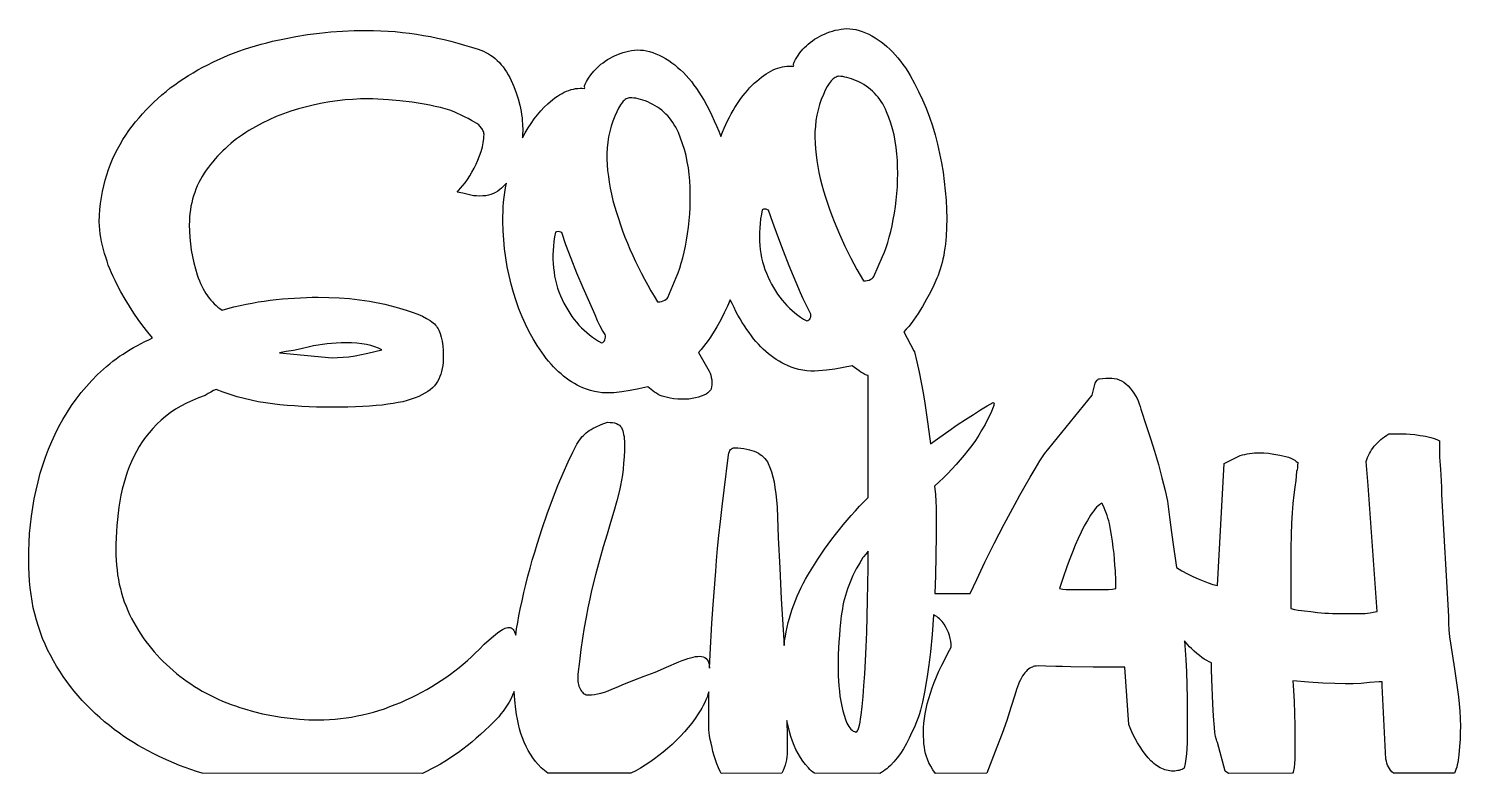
# Model space of a CAD drawing. Extents: x 25 to 145, y 25 to 87.
import ezdxf

# ---------------------------------------------------------------- set-up
doc = ezdxf.new("R2010")
doc.units = 0
doc.layers.add('CAMADA_1', color=18, linetype='CONTINUOUS')

msp = doc.modelspace()

# ---------------------------------------------------------------- linework, layer by layer
at = {"layer": 'CAMADA_1'}
for points in [[(39.2, 24.82), (38.72, 24.97), (38.25, 25.13), (37.78, 25.3), (37.32, 25.47), (36.86, 25.66), (36.41, 25.85), (35.97, 26.05), (35.54, 26.25), (35.11, 26.47), (34.68, 26.69), (34.27, 26.92), (33.86, 27.15), (33.45, 27.4), (33.05, 27.65), (32.66, 27.91), (32.28, 28.18), (31.85, 28.49), (31.44, 28.81), (31.03, 29.14), (30.64, 29.48), (30.26, 29.82), (29.89, 30.18), (29.52, 30.55), (29.17, 30.92), (28.83, 31.3), (28.5, 31.7), (28.19, 32.1), (27.88, 32.51), (27.58, 32.93), (27.29, 33.36), (27.02, 33.8), (26.75, 34.24), (26.5, 34.7), (26.27, 35.16), (26.05, 35.64), (25.85, 36.12), (25.66, 36.62), (25.49, 37.12), (25.33, 37.63), (25.2, 38.16), (25.07, 38.69), (24.97, 39.23), (24.88, 39.78), (24.81, 40.34), (24.75, 40.91), (24.71, 41.49), (24.69, 42.08), (24.68, 42.67), (24.69, 43.42), (24.72, 44.16), (24.76, 44.9), (24.83, 45.63), (24.92, 46.36), (25.03, 47.09), (25.15, 47.81), (25.3, 48.53), (25.47, 49.24), (25.65, 49.94), (25.86, 50.62), (26.09, 51.29), (26.34, 51.95), (26.61, 52.6), (26.9, 53.23), (27.21, 53.85), (27.54, 54.45), (27.9, 55.04), (28.27, 55.61), (28.66, 56.16), (29.08, 56.7), (29.52, 57.22), (29.97, 57.72), (30.45, 58.21), (30.7, 58.44), (30.95, 58.67), (31.21, 58.9), (31.47, 59.12), (31.74, 59.33), (32.01, 59.54), (32.29, 59.74), (32.58, 59.93), (32.87, 60.12), (33.17, 60.3), (33.47, 60.48), (33.78, 60.65), (34.09, 60.82), (34.41, 60.98), (34.73, 61.13), (35.06, 61.28), (34.65, 61.77), (34.25, 62.28), (33.86, 62.81), (33.48, 63.36), (33.11, 63.93), (32.76, 64.52), (32.41, 65.13), (32.07, 65.77), (31.91, 66.09), (31.76, 66.41), (31.61, 66.74), (31.48, 67.06), (31.35, 67.38), (31.24, 67.71), (31.13, 68.04), (31.03, 68.36), (30.94, 68.69), (30.86, 69.02), (30.79, 69.35), (30.73, 69.68), (30.68, 70.01), (30.63, 70.34), (30.6, 70.67), (30.57, 71), (30.6, 71.53), (30.65, 72.04), (30.7, 72.55), (30.78, 73.04), (30.87, 73.53), (30.97, 74.01), (31.09, 74.48), (31.22, 74.94), (31.37, 75.39), (31.53, 75.83), (31.71, 76.26), (31.9, 76.68), (32.11, 77.09), (32.33, 77.49), (32.57, 77.89), (32.82, 78.27), (33.08, 78.64), (33.35, 79.01), (33.63, 79.37), (33.92, 79.72), (34.22, 80.06), (34.53, 80.39), (34.84, 80.72), (35.16, 81.03), (35.5, 81.34), (35.84, 81.64), (36.18, 81.93), (36.54, 82.21), (36.91, 82.48), (37.28, 82.75), (37.66, 83), (38.05, 83.25), (38.45, 83.49), (38.85, 83.72), (39.26, 83.95), (39.68, 84.16), (40.1, 84.37), (40.52, 84.57), (40.96, 84.76), (41.39, 84.95), (41.84, 85.12), (42.29, 85.29), (42.74, 85.45), (43.21, 85.6), (43.67, 85.74), (44.15, 85.87), (44.63, 86), (45.11, 86.12), (46.09, 86.33), (47.06, 86.52), (48.04, 86.68), (49.02, 86.8), (49.99, 86.9), (50.97, 86.98), (51.94, 87.02), (52.92, 87.03), (53.54, 87.03), (54.16, 87.01), (54.77, 86.97), (55.37, 86.93), (55.97, 86.87), (56.57, 86.8), (57.15, 86.71), (57.74, 86.62), (58.32, 86.51), (58.9, 86.39), (59.47, 86.26), (60.04, 86.12), (60.61, 85.97), (61.18, 85.81), (61.75, 85.64), (62.31, 85.45), (62.53, 85.38), (62.75, 85.29), (62.96, 85.19), (63.17, 85.07), (63.36, 84.95), (63.56, 84.81), (63.74, 84.67), (63.92, 84.51), (64.09, 84.34), (64.25, 84.16), (64.41, 83.97), (64.56, 83.76), (64.7, 83.55), (64.84, 83.32), (64.97, 83.09), (65.09, 82.84), (65.31, 82.33), (65.51, 81.81), (65.67, 81.29), (65.81, 80.77), (65.86, 80.51), (65.91, 80.25), (65.95, 79.98), (65.99, 79.71), (66.01, 79.45), (66.03, 79.18), (66.05, 78.64), (66.04, 78.33), (66.02, 78.03), (66.25, 78.45), (66.49, 78.86), (66.75, 79.25), (67.01, 79.62), (67.28, 79.97), (67.56, 80.3), (67.85, 80.61), (68.16, 80.89), (68.36, 81.07), (68.55, 81.23), (68.75, 81.38), (68.95, 81.52), (69.14, 81.64), (69.34, 81.75), (69.53, 81.85), (69.72, 81.94), (69.91, 82.01), (70.1, 82.07), (70.29, 82.12), (70.48, 82.16), (70.66, 82.18), (70.85, 82.19), (71.03, 82.19), (71.22, 82.18), (71.24, 82.25), (71.23, 82.31), (71.22, 82.34), (71.23, 82.39), (71.27, 82.52), (71.39, 82.76), (71.55, 83.02), (71.75, 83.3), (72, 83.61), (72.13, 83.76), (72.28, 83.91), (72.44, 84.06), (72.6, 84.2), (72.78, 84.33), (72.96, 84.46), (73.15, 84.59), (73.36, 84.71), (73.56, 84.82), (73.78, 84.92), (74, 85.01), (74.22, 85.1), (74.45, 85.17), (74.68, 85.24), (74.91, 85.3), (75.16, 85.35), (75.4, 85.38), (75.65, 85.4), (75.9, 85.39), (76.15, 85.37), (76.41, 85.32), (76.67, 85.26), (76.94, 85.18), (77.2, 85.08), (77.48, 84.95), (77.75, 84.82), (78.01, 84.67), (78.27, 84.51), (78.53, 84.33), (78.78, 84.14), (79.02, 83.94), (79.26, 83.73), (79.5, 83.5), (79.73, 83.26), (79.95, 83.01), (80.17, 82.74), (80.38, 82.46), (80.59, 82.17), (80.8, 81.87), (81, 81.55), (81.23, 81.15), (81.46, 80.74), (81.68, 80.32), (81.89, 79.9), (82.09, 79.47), (82.28, 79.04), (82.47, 78.6), (82.64, 78.15), (82.78, 78.5), (82.92, 78.85), (83.2, 79.46), (83.35, 79.76), (83.5, 80.04), (83.66, 80.32), (83.82, 80.58), (83.98, 80.84), (84.15, 81.09), (84.32, 81.33), (84.5, 81.57), (84.68, 81.79), (84.86, 82.01), (85.05, 82.22), (85.24, 82.42), (85.44, 82.61), (85.64, 82.79), (85.84, 82.96), (86.04, 83.12), (86.24, 83.27), (86.43, 83.4), (86.63, 83.52), (86.83, 83.63), (87.02, 83.73), (87.21, 83.81), (87.41, 83.88), (87.6, 83.94), (87.79, 83.99), (87.97, 84.02), (88.16, 84.04), (88.35, 84.05), (88.53, 84.05), (88.71, 84.03), (88.75, 84.1), (88.73, 84.16), (88.73, 84.22), (88.74, 84.29), (88.77, 84.37), (88.89, 84.61), (89.06, 84.86), (89.26, 85.15), (89.51, 85.45), (89.65, 85.6), (89.8, 85.75), (89.96, 85.89), (90.13, 86.03), (90.31, 86.16), (90.49, 86.29), (90.69, 86.41), (90.89, 86.52), (91.1, 86.63), (91.31, 86.73), (91.53, 86.82), (91.76, 86.9), (91.99, 86.98), (92.22, 87.04), (92.46, 87.09), (92.7, 87.14), (92.94, 87.17), (93.19, 87.18), (93.44, 87.17), (93.7, 87.15), (93.95, 87.1), (94.21, 87.03), (94.48, 86.94), (94.74, 86.84), (95.02, 86.71), (95.28, 86.57), (95.55, 86.42), (95.8, 86.25), (96.06, 86.07), (96.3, 85.88), (96.54, 85.68), (96.78, 85.46), (97.01, 85.23), (97.24, 84.99), (97.46, 84.73), (97.67, 84.46), (97.88, 84.18), (98.09, 83.89), (98.29, 83.58), (98.48, 83.26), (98.85, 82.6), (99.2, 81.92), (99.52, 81.22), (99.82, 80.51), (100.1, 79.78), (100.35, 79.04), (100.57, 78.28), (100.77, 77.5), (100.95, 76.72), (101.11, 75.93), (101.24, 75.15), (101.35, 74.37), (101.43, 73.6), (101.49, 72.82), (101.53, 72.04), (101.55, 71.27), (101.54, 70.52), (101.5, 69.8), (101.44, 69.12), (101.4, 68.8), (101.35, 68.48), (101.3, 68.17), (101.23, 67.88), (101.17, 67.59), (101.09, 67.31), (101.01, 67.04), (100.92, 66.78), (100.83, 66.52), (100.73, 66.28), (100.47, 65.71), (100.18, 65.12), (99.86, 64.52), (99.52, 63.91), (99.33, 63.61), (99.15, 63.32), (98.96, 63.04), (98.77, 62.77), (98.57, 62.5), (98.37, 62.25), (98.16, 62.01), (97.95, 61.78), (98.8, 60.19), (98.84, 60.11), (99.05, 59.28), (99.24, 58.42), (99.42, 57.56), (99.58, 56.69), (99.73, 55.81), (99.98, 54.07), (100.2, 52.41), (100.97, 52.97), (101.72, 53.5), (102.43, 53.99), (103.13, 54.45), (103.78, 54.87), (104.39, 55.25), (104.94, 55.58), (105.44, 55.88), (105.51, 55.81), (105.5, 55.71), (105.49, 55.62), (105.47, 55.54), (105.44, 55.47), (105.23, 54.98), (105, 54.5), (104.76, 54.04), (104.5, 53.58), (104.23, 53.14), (103.95, 52.7), (103.65, 52.28), (103.33, 51.86), (103.01, 51.46), (102.67, 51.06), (102.33, 50.68), (101.99, 50.3), (101.64, 49.93), (101.28, 49.57), (100.91, 49.22), (100.54, 48.87), (100.6, 48.17), (100.65, 47.58), (100.67, 47.09), (100.68, 46.69), (100.67, 44.8), (100.65, 43.03), (100.6, 41.38), (100.55, 39.87), (100.76, 39.87), (103.5, 39.87), (104.06, 41.06), (104.75, 42.49), (105.52, 44.06), (106.37, 45.69), (107.24, 47.32), (107.67, 48.11), (108.11, 48.88), (108.54, 49.63), (108.95, 50.33), (109.35, 50.98), (109.73, 51.58), (113.72, 56.48), (113.97, 57.48), (114.05, 57.63), (114.14, 57.74), (114.19, 57.78), (114.24, 57.82), (114.29, 57.84), (114.34, 57.86), (114.58, 57.89), (114.88, 57.9), (115.38, 57.9), (115.58, 57.88), (115.79, 57.84), (115.98, 57.78), (116.18, 57.69), (116.37, 57.57), (116.55, 57.43), (116.74, 57.26), (116.92, 57.07), (117.08, 56.86), (117.23, 56.65), (117.37, 56.43), (117.49, 56.21), (117.59, 56), (117.67, 55.77), (117.74, 55.55), (117.79, 55.32), (118.29, 53.87), (118.62, 52.87), (118.95, 51.79), (119.27, 50.67), (119.57, 49.55), (119.83, 48.5), (120.03, 47.6), (120.2, 46.26), (120.36, 44.99), (120.53, 43.79), (120.7, 42.65), (120.78, 42.04), (121.25, 41.77), (121.71, 41.53), (122.16, 41.3), (122.6, 41.1), (123.02, 40.93), (123.43, 40.77), (123.82, 40.64), (124.21, 40.54), (124.79, 50.75), (126.12, 51.42), (126.31, 51.48), (126.5, 51.53), (126.7, 51.57), (126.91, 51.61), (127.12, 51.63), (127.33, 51.65), (127.55, 51.66), (127.78, 51.67), (128.1, 51.66), (128.48, 51.62), (128.93, 51.55), (129.44, 51.46), (129.7, 51.41), (129.94, 51.34), (130.16, 51.28), (130.35, 51.2), (130.53, 51.12), (130.69, 51.03), (130.82, 50.94), (130.94, 50.84), (130.93, 50.6), (130.91, 50.4), (130.89, 50.23), (130.85, 50.09), (130.77, 49.34), (130.69, 48.77), (130.61, 48.13), (130.54, 47.42), (130.48, 46.64), (130.42, 45.77), (130.39, 44.78), (130.36, 43.68), (130.35, 42.45), (130.35, 38.63), (130.68, 38.55), (130.98, 38.49), (131.26, 38.45), (131.52, 38.42), (132.04, 38.37), (132.6, 38.29), (132.89, 38.26), (133.2, 38.23), (133.52, 38.22), (133.84, 38.21), (136.58, 38.21), (136.77, 38.22), (137, 38.25), (137.27, 38.3), (137.58, 38.38), (136.83, 48.93), (136.67, 50.92), (136.72, 51.09), (136.79, 51.27), (136.86, 51.43), (136.94, 51.6), (137.03, 51.75), (137.13, 51.91), (137.24, 52.06), (137.35, 52.21), (137.48, 52.35), (137.61, 52.49), (137.75, 52.63), (137.9, 52.76), (138.05, 52.89), (138.22, 53.01), (138.39, 53.13), (138.58, 53.25), (139.74, 53.25), (140.02, 53.24), (140.35, 53.22), (140.75, 53.18), (141.19, 53.12), (141.43, 53.09), (141.65, 53.05), (141.87, 53), (142.08, 52.95), (142.27, 52.88), (142.46, 52.82), (142.64, 52.74), (142.81, 52.66), (142.81, 51.58), (142.82, 51.28), (142.83, 50.96), (142.86, 50.62), (142.9, 50.26), (142.91, 49.81), (142.94, 49.3), (142.97, 48.75), (142.98, 48.18), (143.56, 37.96), (143.57, 37.39), (143.6, 36.82), (143.66, 36.26), (143.73, 35.72), (144.06, 33.56), (144.39, 31.23), (144.47, 30.64), (144.52, 30.03), (144.55, 29.4), (144.56, 28.74), (144.55, 28.25), (144.53, 27.69), (144.49, 27.07), (144.43, 26.37), (144.41, 26.15), (144.38, 25.93), (144.34, 25.72), (144.3, 25.52), (144.25, 25.33), (144.19, 25.15), (144.13, 24.98), (144.06, 24.82), (138.96, 24.82), (138.83, 24.94), (138.72, 25.07), (138.62, 25.21), (138.54, 25.36), (138.47, 25.51), (138.41, 25.66), (138.36, 25.83), (138.33, 26), (138, 32.15), (138, 32.48), (137.75, 32.48), (136.96, 32.41), (136.25, 32.35), (135.59, 32.32), (134.92, 32.31), (134.06, 32.33), (133.03, 32.38), (131.85, 32.45), (130.52, 32.56), (130.56, 32.17), (130.59, 31.75), (130.64, 30.82), (130.68, 29.82), (130.69, 28.82), (130.69, 26), (130.68, 25.63), (130.64, 25.31), (130.62, 25.17), (130.59, 25.04), (130.55, 24.92), (130.51, 24.82), (125.15, 24.81), (124.87, 25), (124.21, 27.41), (124.17, 27.5), (124.13, 27.61), (124.06, 27.89), (124, 28.24), (123.96, 28.66), (123.88, 29.61), (123.83, 30.65), (123.75, 32.69), (123.72, 33.51), (123.71, 34.06), (123.52, 34.15), (123.32, 34.26), (123.12, 34.38), (122.92, 34.52), (122.71, 34.68), (122.49, 34.86), (122.27, 35.05), (122.05, 35.26), (121.88, 35.42), (121.73, 35.58), (121.59, 35.74), (121.46, 35.91), (121.57, 34.35), (121.62, 33.31), (121.66, 32.22), (121.68, 31.08), (121.69, 29.9), (121.68, 28.06), (121.67, 27.39), (121.65, 26.87), (121.62, 26.44), (121.58, 26.03), (121.52, 25.63), (121.44, 25.25), (121.34, 25.19), (121.23, 25.14), (121.12, 25.1), (121.01, 25.06), (120.89, 25.04), (120.77, 25.02), (120.65, 25.01), (120.53, 25), (120.38, 25.01), (120.24, 25.02), (120.1, 25.04), (119.96, 25.07), (119.82, 25.11), (119.69, 25.16), (119.55, 25.22), (119.42, 25.28), (119.29, 25.36), (119.16, 25.44), (119.03, 25.53), (118.9, 25.63), (118.78, 25.74), (118.65, 25.86), (118.41, 26.12), (118.18, 26.41), (117.95, 26.72), (117.74, 27.04), (117.53, 27.38), (117.33, 27.74), (117.14, 28.11), (116.96, 28.5), (116.79, 28.91), (116.46, 33.72), (113.8, 33.72), (111.94, 33.73), (111.24, 33.75), (110.69, 33.77), (109.84, 33.8), (109.23, 33.81), (109.04, 33.8), (108.9, 33.79), (108.8, 33.76), (108.73, 33.72), (108.62, 33.68), (108.51, 33.61), (108.4, 33.54), (108.3, 33.45), (108.19, 33.35), (108.09, 33.23), (108, 33.11), (107.9, 32.97), (107.81, 32.81), (107.72, 32.64), (107.63, 32.46), (107.55, 32.27), (107.39, 31.84), (107.24, 31.36), (106.93, 30.32), (106.57, 29.25), (106.18, 28.14), (105.74, 27), (104.92, 24.82), (100.61, 24.81), (100.39, 25.11), (100.21, 25.41), (100.05, 25.7), (99.93, 26), (99.85, 26.23), (99.78, 26.48), (99.73, 26.74), (99.68, 27.02), (99.64, 27.3), (99.62, 27.6), (99.6, 27.92), (99.6, 28.24), (99.6, 28.62), (99.63, 29.01), (99.68, 29.4), (99.74, 29.81), (99.82, 30.22), (99.92, 30.65), (100.04, 31.08), (100.18, 31.52), (100.33, 31.97), (100.5, 32.43), (100.7, 32.9), (100.9, 33.38), (101.13, 33.87), (101.38, 34.36), (101.64, 34.87), (101.92, 35.39), (101.91, 35.63), (101.89, 35.88), (101.84, 36.12), (101.78, 36.36), (101.69, 36.6), (101.59, 36.83), (101.48, 37.07), (101.34, 37.3), (101.25, 37.42), (101.16, 37.54), (101.06, 37.65), (100.95, 37.75), (100.84, 37.85), (100.71, 37.94), (100.58, 38.02), (100.44, 38.09), (100.44, 38.06), (100.32, 36.44), (100.18, 34.99), (100.1, 34.32), (100.03, 33.7), (99.95, 33.12), (99.86, 32.58), (99.69, 31.62), (99.52, 30.79), (99.44, 30.43), (99.35, 30.1), (99.27, 29.81), (99.18, 29.56), (99.02, 29.12), (98.88, 28.76), (98.75, 28.47), (98.64, 28.26), (98.41, 27.77), (98.18, 27.31), (97.93, 26.88), (97.67, 26.48), (97.4, 26.11), (97.12, 25.78), (96.83, 25.47), (96.68, 25.34), (96.53, 25.2), (96.4, 25.1), (96.25, 25), (96.1, 24.9), (95.94, 24.81), (90.48, 24.82), (90.35, 24.92), (90.21, 25.03), (90.09, 25.15), (89.97, 25.27), (89.73, 25.55), (89.51, 25.84), (89.3, 26.15), (89.11, 26.47), (88.93, 26.8), (88.78, 27.15), (88.63, 27.51), (88.51, 27.89), (88.41, 28.22), (88.32, 28.56), (88.24, 28.9), (88.16, 29.24), (88.18, 27.95), (88.19, 26.66), (88.18, 26.43), (88.16, 26.19), (88.13, 25.96), (88.08, 25.73), (88.01, 25.5), (87.94, 25.27), (87.85, 25.04), (87.74, 24.82), (82.66, 24.81), (82.58, 24.96), (82.44, 25.28), (82.31, 25.61), (82.19, 25.94), (82.08, 26.29), (81.98, 26.64), (81.9, 26.99), (81.82, 27.33), (81.75, 27.66), (81.7, 27.97), (81.66, 28.24), (81.63, 28.47), (81.63, 28.66), (81.63, 31.19), (81.63, 31.65), (81.56, 31.42), (81.49, 31.2), (81.39, 30.98), (81.29, 30.75), (81.17, 30.51), (81.05, 30.28), (80.9, 30.04), (80.75, 29.8), (80.48, 29.41), (80.2, 29.03), (79.9, 28.65), (79.59, 28.28), (79.26, 27.92), (78.91, 27.57), (78.55, 27.23), (78.18, 26.89), (77.81, 26.59), (77.45, 26.3), (77.07, 26.02), (76.69, 25.75), (76.3, 25.5), (75.91, 25.26), (75.51, 25.03), (75.1, 24.82), (68.14, 24.82), (67.86, 25.05), (67.59, 25.29), (67.34, 25.55), (67.11, 25.82), (66.89, 26.11), (66.69, 26.41), (66.51, 26.73), (66.34, 27.06), (66.18, 27.42), (66.03, 27.78), (65.9, 28.16), (65.79, 28.54), (65.69, 28.94), (65.6, 29.34), (65.53, 29.75), (65.47, 30.17), (65.38, 30.93), (65.32, 31.67), (65.2, 31.35), (65.05, 31.04), (64.9, 30.78), (64.74, 30.52), (64.58, 30.27), (64.4, 30.03), (64.22, 29.79), (64.04, 29.56), (63.84, 29.35), (63.64, 29.13), (63.26, 28.77), (62.89, 28.42), (62.52, 28.08), (62.15, 27.75), (61.78, 27.43), (61.4, 27.13), (61.03, 26.84), (60.66, 26.57), (60.28, 26.3), (59.91, 26.05), (59.54, 25.81), (59.16, 25.59), (58.79, 25.38), (58.41, 25.18), (58.04, 24.99), (57.66, 24.81)], [(94.57, 66.07), (94.65, 66.05), (94.76, 66.05), (94.89, 66.08), (95.05, 66.13), (95.19, 66.2), (95.31, 66.27), (95.39, 66.34), (95.44, 66.41), (96.17, 68.09), (96.33, 68.46), (96.47, 68.86), (96.61, 69.28), (96.74, 69.72), (96.86, 70.19), (96.97, 70.68), (97.07, 71.19), (97.17, 71.73), (97.26, 72.28), (97.32, 72.83), (97.38, 73.38), (97.42, 73.93), (97.44, 74.49), (97.45, 75.04), (97.44, 75.6), (97.42, 76.15), (97.38, 76.7), (97.32, 77.24), (97.24, 77.77), (97.14, 78.28), (97.02, 78.78), (96.87, 79.27), (96.71, 79.75), (96.52, 80.22), (96.42, 80.44), (96.31, 80.66), (96.19, 80.87), (96.07, 81.07), (95.94, 81.26), (95.8, 81.44), (95.65, 81.62), (95.5, 81.78), (95.33, 81.94), (95.16, 82.09), (94.99, 82.23), (94.8, 82.37), (94.61, 82.49), (94.41, 82.61), (94.2, 82.72), (93.99, 82.82), (93.78, 82.9), (93.58, 82.98), (93.39, 83.04), (93.2, 83.09), (93.02, 83.13), (92.84, 83.16), (92.68, 83.18), (92.52, 83.19), (92.44, 83.18), (92.36, 83.16), (92.28, 83.13), (92.2, 83.09), (92.12, 83.04), (92.04, 82.97), (91.96, 82.9), (91.87, 82.81), (91.71, 82.59), (91.55, 82.33), (91.38, 82.02), (91.22, 81.67), (91.05, 81.25), (90.9, 80.82), (90.78, 80.38), (90.68, 79.93), (90.6, 79.48), (90.55, 79.02), (90.52, 78.55), (90.51, 78.08), (90.53, 77.6), (90.56, 77.11), (90.61, 76.62), (90.67, 76.13), (90.75, 75.63), (90.85, 75.13), (90.96, 74.62), (91.09, 74.11), (91.24, 73.6), (91.39, 73.08), (91.56, 72.57), (91.74, 72.05), (91.93, 71.53), (92.12, 71.02), (92.34, 70.5), (92.56, 69.98), (92.79, 69.47), (93.02, 68.96), (93.27, 68.46), (93.51, 67.97), (93.77, 67.48), (94.03, 67), (94.29, 66.53)], [(65.47, 36.39), (65.54, 36.92), (65.63, 37.46), (65.73, 38.01), (65.84, 38.56), (65.99, 39.26), (66.15, 39.95), (66.31, 40.63), (66.48, 41.32), (66.66, 41.99), (66.85, 42.67), (67.05, 43.34), (67.25, 44), (67.67, 45.31), (68.1, 46.56), (68.54, 47.76), (69, 48.91), (69.44, 49.96), (69.85, 50.9), (70.23, 51.71), (70.57, 52.39), (70.79, 52.71), (70.9, 52.85), (71.01, 52.99), (71.13, 53.11), (71.24, 53.23), (71.37, 53.33), (71.49, 53.43), (71.62, 53.53), (71.78, 53.62), (71.96, 53.72), (72.15, 53.82), (72.61, 54.02), (73.15, 54.22), (73.37, 54.21), (73.57, 54.19), (73.74, 54.16), (73.9, 54.11), (74.03, 54.04), (74.15, 53.97), (74.24, 53.87), (74.31, 53.77), (74.37, 53.64), (74.42, 53.51), (74.46, 53.36), (74.5, 53.19), (74.53, 53.02), (74.55, 52.82), (74.56, 52.62), (74.56, 52.39), (74.56, 51.84), (74.54, 51.31), (74.5, 50.79), (74.46, 50.3), (74.4, 49.82), (74.33, 49.36), (74.24, 48.91), (74.15, 48.49), (73.93, 47.64), (73.68, 46.75), (73.41, 45.81), (73.11, 44.84), (72.79, 43.79), (72.47, 42.67), (72.15, 41.45), (71.82, 40.14), (71.66, 39.44), (71.5, 38.69), (71.35, 37.89), (71.2, 37.04), (71.05, 36.13), (70.92, 35.18), (70.79, 34.18), (70.66, 33.12), (70.66, 32.79), (70.66, 32.65), (70.67, 32.51), (70.69, 32.38), (70.72, 32.25), (70.76, 32.13), (70.8, 32.01), (70.85, 31.9), (70.91, 31.79), (70.97, 31.7), (71.04, 31.61), (71.12, 31.54), (71.2, 31.48), (71.28, 31.44), (71.37, 31.4), (71.47, 31.38), (71.57, 31.38), (71.81, 31.39), (72.06, 31.42), (72.32, 31.47), (72.6, 31.53), (72.89, 31.62), (73.2, 31.73), (73.52, 31.86), (73.86, 32), (74.58, 32.32), (75.36, 32.63), (76.22, 32.96), (77.14, 33.29), (78.09, 33.71), (79.13, 34.16), (79.39, 34.27), (79.64, 34.36), (79.88, 34.44), (80.11, 34.5), (80.32, 34.55), (80.52, 34.59), (80.7, 34.61), (80.88, 34.62), (81.03, 34.61), (81.17, 34.57), (81.3, 34.51), (81.4, 34.43), (81.5, 34.33), (81.57, 34.2), (81.62, 34.05), (81.66, 33.87), (81.7, 33.63), (81.75, 34.76), (81.88, 37.38), (82, 38.93), (82.21, 41.74), (82.28, 42.65), (82.37, 43.64), (82.48, 44.73), (82.6, 45.91), (82.75, 47.17), (82.91, 48.52), (83.29, 51.5), (83.31, 51.64), (83.35, 51.76), (83.4, 51.86), (83.45, 51.94), (83.52, 52), (83.6, 52.05), (83.69, 52.07), (83.79, 52.08), (84.06, 52.07), (84.32, 52.04), (84.57, 52.01), (84.8, 51.97), (85.03, 51.92), (85.23, 51.86), (85.43, 51.79), (85.61, 51.71), (85.78, 51.62), (85.94, 51.53), (86.08, 51.42), (86.22, 51.3), (86.33, 51.18), (86.44, 51.05), (86.53, 50.91), (86.61, 50.75), (86.75, 50.42), (86.87, 50.06), (86.99, 49.66), (87.09, 49.22), (87.17, 48.74), (87.25, 48.23), (87.31, 47.68), (87.36, 47.1), (87.45, 44.56), (87.57, 42), (87.7, 39.43), (87.86, 36.84), (87.93, 35.51), (87.98, 35.9), (88.04, 36.29), (88.11, 36.67), (88.19, 37.06), (88.28, 37.44), (88.38, 37.81), (88.49, 38.19), (88.61, 38.56), (88.74, 38.92), (88.88, 39.29), (89.03, 39.65), (89.19, 40.01), (89.36, 40.37), (89.54, 40.72), (89.73, 41.08), (89.93, 41.42), (90.2, 41.87), (90.47, 42.31), (90.75, 42.74), (91.04, 43.17), (91.33, 43.59), (91.63, 44.01), (91.93, 44.42), (92.25, 44.83), (92.56, 45.24), (92.89, 45.63), (93.22, 46.03), (93.56, 46.42), (93.9, 46.8), (94.25, 47.18), (94.6, 47.55), (94.97, 47.92), (94.97, 58.12), (94.83, 58.16), (94.68, 58.23), (94.53, 58.32), (94.37, 58.41), (94.22, 58.52), (93.64, 58.95), (92.9, 58.8), (92.18, 58.67), (91.48, 58.58), (90.82, 58.51), (90.49, 58.49), (90.16, 58.5), (89.83, 58.52), (89.51, 58.57), (89.18, 58.64), (88.85, 58.73), (88.53, 58.84), (88.21, 58.97), (87.97, 59.08), (87.74, 59.19), (87.51, 59.33), (87.28, 59.47), (87.06, 59.62), (86.84, 59.78), (86.62, 59.95), (86.41, 60.14), (86.19, 60.33), (85.99, 60.54), (85.78, 60.75), (85.58, 60.98), (85.38, 61.21), (85.19, 61.46), (85, 61.72), (84.81, 61.99), (84.62, 62.28), (84.43, 62.58), (84.25, 62.88), (84.07, 63.19), (83.9, 63.5), (83.74, 63.82), (83.58, 64.15), (83.43, 64.48), (83.19, 63.93), (82.92, 63.37), (82.63, 62.8), (82.31, 62.22), (82.13, 61.92), (81.95, 61.62), (81.77, 61.34), (81.58, 61.06), (81.38, 60.8), (81.19, 60.55), (80.99, 60.3), (80.78, 60.07), (81.65, 58.49), (81.73, 58.33), (81.79, 58.15), (81.84, 57.97), (81.87, 57.78), (81.88, 57.58), (81.87, 57.38), (81.85, 57.16), (81.81, 56.94), (81.69, 56.81), (81.56, 56.69), (81.4, 56.58), (81.21, 56.48), (81, 56.39), (80.77, 56.32), (80.52, 56.25), (80.24, 56.2), (79.95, 56.16), (79.65, 56.14), (79.34, 56.14), (79.03, 56.16), (78.71, 56.19), (78.38, 56.24), (78.05, 56.31), (77.71, 56.4), (77.56, 56.47), (77.4, 56.55), (77.25, 56.65), (77.09, 56.75), (76.51, 57.18), (75.77, 57.01), (75.05, 56.88), (74.36, 56.77), (73.69, 56.69), (73.36, 56.67), (73.03, 56.67), (72.71, 56.69), (72.38, 56.73), (72.05, 56.8), (71.73, 56.88), (71.4, 56.99), (71.07, 57.11), (70.84, 57.22), (70.6, 57.33), (70.37, 57.46), (70.14, 57.6), (69.92, 57.75), (69.69, 57.91), (69.47, 58.08), (69.26, 58.26), (69.04, 58.45), (68.83, 58.65), (68.63, 58.86), (68.42, 59.08), (68.22, 59.32), (68.02, 59.56), (67.83, 59.82), (67.64, 60.08), (67.27, 60.64), (66.92, 61.21), (66.59, 61.8), (66.28, 62.42), (66, 63.05), (65.73, 63.71), (65.49, 64.38), (65.27, 65.08), (65.07, 65.79), (64.9, 66.51), (64.75, 67.24), (64.63, 67.98), (64.53, 68.73), (64.46, 69.49), (64.41, 70.26), (64.39, 71.03), (64.39, 71.45), (64.4, 71.86), (64.42, 72.26), (64.45, 72.66), (64.49, 73.06), (64.54, 73.46), (64.61, 73.85), (64.68, 74.24), (64.55, 74.09), (64.42, 73.96), (64.28, 73.83), (64.13, 73.7), (63.96, 73.57), (63.78, 73.46), (63.59, 73.37), (63.39, 73.3), (63.17, 73.24), (62.95, 73.19), (62.72, 73.17), (62.47, 73.16), (62.19, 73.17), (61.93, 73.19), (61.69, 73.23), (61.48, 73.28), (61.26, 73.34), (61.04, 73.4), (60.56, 73.49), (60.7, 73.64), (60.85, 73.81), (61.23, 74.28), (61.43, 74.56), (61.62, 74.85), (61.8, 75.16), (61.97, 75.49), (62.14, 75.82), (62.29, 76.17), (62.43, 76.53), (62.56, 76.9), (62.67, 77.27), (62.74, 77.63), (62.79, 77.97), (62.8, 78.14), (62.81, 78.31), (62.8, 78.39), (62.78, 78.48), (62.76, 78.57), (62.72, 78.65), (62.68, 78.74), (62.62, 78.83), (62.47, 79.02), (62.37, 79.12), (62.21, 79.23), (62.01, 79.36), (61.77, 79.5), (61.47, 79.66), (61.13, 79.83), (60.31, 80.22), (59.95, 80.34), (59.56, 80.46), (59.16, 80.57), (58.72, 80.67), (58.27, 80.76), (57.8, 80.85), (57.3, 80.93), (56.78, 81.01), (55.76, 81.14), (54.8, 81.23), (54.35, 81.26), (53.91, 81.28), (53.49, 81.3), (53.09, 81.3), (52.46, 81.29), (51.83, 81.26), (51.19, 81.21), (50.55, 81.13), (49.91, 81.04), (49.25, 80.93), (48.6, 80.79), (47.94, 80.64), (47.28, 80.46), (46.64, 80.26), (46.01, 80.04), (45.4, 79.81), (44.81, 79.55), (44.23, 79.27), (43.67, 78.96), (43.12, 78.64), (42.85, 78.47), (42.59, 78.3), (42.33, 78.12), (42.09, 77.94), (41.84, 77.75), (41.6, 77.55), (41.37, 77.35), (41.15, 77.15), (40.93, 76.94), (40.71, 76.72), (40.5, 76.5), (40.3, 76.28), (40.1, 76.04), (39.91, 75.81), (39.73, 75.57), (39.55, 75.32), (39.38, 75.07), (39.22, 74.81), (39.07, 74.55), (38.93, 74.29), (38.8, 74.02), (38.69, 73.74), (38.58, 73.46), (38.49, 73.18), (38.4, 72.89), (38.33, 72.6), (38.27, 72.3), (38.22, 72), (38.18, 71.7), (38.16, 71.39), (38.14, 71.07), (38.13, 70.75), (38.14, 70.21), (38.18, 69.68), (38.23, 69.15), (38.3, 68.62), (38.39, 68.1), (38.51, 67.58), (38.64, 67.07), (38.8, 66.56), (38.88, 66.31), (38.98, 66.06), (39.07, 65.83), (39.18, 65.61), (39.29, 65.39), (39.4, 65.19), (39.52, 64.99), (39.65, 64.8), (39.78, 64.62), (39.92, 64.45), (40.07, 64.29), (40.22, 64.13), (40.37, 63.99), (40.53, 63.85), (40.7, 63.73), (40.88, 63.61), (41.37, 63.75), (41.87, 63.88), (42.38, 64), (42.88, 64.11), (43.38, 64.2), (43.89, 64.29), (44.4, 64.37), (44.9, 64.44), (45.41, 64.5), (45.92, 64.55), (46.42, 64.59), (46.93, 64.62), (47.43, 64.65), (47.93, 64.67), (48.43, 64.68), (48.93, 64.69), (49.8, 64.67), (50.67, 64.64), (51.53, 64.57), (52.38, 64.48), (52.81, 64.42), (53.23, 64.36), (53.65, 64.28), (54.07, 64.2), (54.49, 64.11), (54.91, 64), (55.33, 63.89), (55.74, 63.77), (56.3, 63.61), (56.8, 63.44), (57.26, 63.26), (57.66, 63.09), (58, 62.91), (58.3, 62.73), (58.43, 62.64), (58.54, 62.55), (58.65, 62.45), (58.74, 62.36), (58.82, 62.26), (58.89, 62.16), (58.96, 62.04), (59.03, 61.92), (59.09, 61.79), (59.14, 61.65), (59.23, 61.34), (59.31, 61), (59.36, 60.63), (59.39, 60.23), (59.4, 59.79), (59.39, 59.5), (59.38, 59.23), (59.35, 58.97), (59.31, 58.72), (59.25, 58.48), (59.19, 58.25), (59.11, 58.04), (59.03, 57.83), (58.92, 57.64), (58.8, 57.46), (58.65, 57.28), (58.49, 57.11), (58.3, 56.94), (58.09, 56.79), (57.86, 56.64), (57.61, 56.5), (57.34, 56.37), (57.05, 56.25), (56.72, 56.14), (56.38, 56.04), (56.01, 55.94), (55.61, 55.86), (55.19, 55.78), (54.75, 55.72), (54.27, 55.66), (53.77, 55.61), (53.23, 55.56), (52.65, 55.53), (52.04, 55.5), (51.4, 55.48), (50.72, 55.47), (50.01, 55.47), (49.39, 55.47), (48.77, 55.48), (48.16, 55.51), (47.54, 55.54), (46.93, 55.58), (46.32, 55.63), (45.72, 55.69), (45.11, 55.76), (44.51, 55.84), (43.91, 55.94), (43.32, 56.06), (42.72, 56.2), (42.13, 56.36), (41.55, 56.54), (40.96, 56.74), (40.38, 56.96), (40.16, 56.87), (39.94, 56.75), (39.71, 56.62), (39.46, 56.46), (38.91, 56.27), (38.39, 56.05), (37.89, 55.82), (37.42, 55.57), (36.97, 55.3), (36.54, 55.01), (36.14, 54.71), (35.77, 54.39), (35.41, 54.05), (35.08, 53.7), (34.76, 53.34), (34.47, 52.96), (34.19, 52.58), (33.94, 52.18), (33.7, 51.77), (33.48, 51.35), (33.28, 50.92), (33.1, 50.48), (32.93, 50.03), (32.78, 49.57), (32.64, 49.1), (32.52, 48.61), (32.41, 48.12), (32.32, 47.62), (32.24, 47.11), (32.17, 46.6), (32.12, 46.08), (32.07, 45.57), (32.03, 45.06), (32.01, 44.54), (31.99, 44.02), (31.99, 43.5), (31.99, 43.08), (32.01, 42.66), (32.04, 42.25), (32.08, 41.85), (32.13, 41.45), (32.2, 41.06), (32.27, 40.67), (32.36, 40.29), (32.46, 39.91), (32.57, 39.54), (32.69, 39.18), (32.83, 38.82), (32.97, 38.46), (33.13, 38.12), (33.3, 37.78), (33.48, 37.44), (33.67, 37.11), (33.87, 36.79), (34.07, 36.47), (34.28, 36.16), (34.5, 35.86), (34.73, 35.56), (34.96, 35.27), (35.2, 34.99), (35.44, 34.71), (35.69, 34.44), (35.95, 34.18), (36.22, 33.92), (36.49, 33.67), (36.77, 33.42), (37.05, 33.19), (37.34, 32.95), (37.64, 32.73), (37.95, 32.51), (38.26, 32.3), (38.57, 32.1), (38.89, 31.9), (39.21, 31.71), (39.54, 31.53), (39.88, 31.36), (40.22, 31.19), (40.56, 31.03), (40.91, 30.87), (41.27, 30.73), (41.63, 30.59), (42, 30.46), (42.37, 30.33), (42.74, 30.21), (43.5, 30), (44.27, 29.81), (45.04, 29.66), (45.81, 29.53), (46.58, 29.43), (47.36, 29.36), (48.15, 29.31), (48.93, 29.3), (49.4, 29.31), (49.87, 29.33), (50.33, 29.36), (50.79, 29.4), (51.26, 29.46), (51.72, 29.53), (52.18, 29.62), (52.64, 29.72), (53.1, 29.83), (53.56, 29.95), (54.01, 30.09), (54.47, 30.23), (54.93, 30.4), (55.38, 30.57), (55.83, 30.76), (56.28, 30.96), (56.73, 31.17), (57.17, 31.39), (57.6, 31.62), (58.02, 31.85), (58.43, 32.09), (58.84, 32.34), (59.23, 32.59), (59.62, 32.85), (60, 33.12), (60.36, 33.39), (60.72, 33.68), (61.07, 33.97), (61.42, 34.26), (61.75, 34.57), (62.07, 34.88), (62.39, 35.2), (62.83, 35.63), (63.23, 36), (63.6, 36.31), (63.93, 36.57), (64.22, 36.77), (64.35, 36.85), (64.48, 36.91), (64.59, 36.96), (64.7, 37), (64.79, 37.02), (64.88, 37.03), (64.99, 37.02), (65.08, 36.99), (65.17, 36.94), (65.25, 36.87), (65.31, 36.78), (65.37, 36.67), (65.42, 36.54)], [(77.33, 64.31), (77.42, 64.29), (77.53, 64.29), (77.66, 64.32), (77.81, 64.38), (77.96, 64.44), (78.07, 64.52), (78.15, 64.59), (78.2, 64.66), (78.91, 66.35), (79.05, 66.72), (79.19, 67.12), (79.32, 67.55), (79.45, 67.99), (79.56, 68.46), (79.67, 68.95), (79.76, 69.47), (79.85, 70.01), (79.93, 70.56), (79.99, 71.11), (80.04, 71.66), (80.07, 72.21), (80.08, 72.77), (80.08, 73.32), (80.07, 73.87), (80.04, 74.43), (79.99, 74.98), (79.92, 75.52), (79.83, 76.04), (79.72, 76.55), (79.59, 77.05), (79.44, 77.54), (79.27, 78.02), (79.08, 78.48), (78.97, 78.7), (78.86, 78.92), (78.74, 79.13), (78.61, 79.33), (78.48, 79.52), (78.34, 79.7), (78.19, 79.87), (78.03, 80.03), (77.87, 80.19), (77.69, 80.34), (77.51, 80.48), (77.33, 80.61), (77.13, 80.73), (76.93, 80.84), (76.72, 80.95), (76.51, 81.04), (76.3, 81.13), (76.1, 81.2), (75.9, 81.26), (75.72, 81.31), (75.53, 81.35), (75.36, 81.37), (75.19, 81.39), (75.03, 81.39), (74.95, 81.39), (74.87, 81.37), (74.79, 81.34), (74.71, 81.29), (74.63, 81.24), (74.55, 81.17), (74.47, 81.1), (74.4, 81.01), (74.24, 80.79), (74.08, 80.53), (73.92, 80.21), (73.76, 79.85), (73.59, 79.43), (73.45, 79), (73.33, 78.56), (73.24, 78.11), (73.17, 77.66), (73.12, 77.2), (73.1, 76.73), (73.1, 76.26), (73.13, 75.77), (73.16, 75.29), (73.22, 74.8), (73.29, 74.31), (73.38, 73.81), (73.48, 73.31), (73.6, 72.8), (73.74, 72.3), (73.89, 71.78), (74.06, 71.27), (74.23, 70.76), (74.41, 70.25), (74.61, 69.73), (74.82, 69.22), (75.03, 68.7), (75.26, 68.19), (75.5, 67.68), (75.75, 67.18), (75.99, 66.68), (76.25, 66.19), (76.51, 65.71), (76.78, 65.23), (77.05, 64.77)], [(89.83, 62.7), (89.93, 62.74), (90.01, 62.8), (90.08, 62.86), (90.12, 62.94), (90.16, 63.05), (90.17, 63.16), (90.16, 63.27), (90.13, 63.38), (89.94, 63.72), (89.74, 64.11), (89.54, 64.55), (89.32, 65.05), (88.36, 67.33), (87.87, 68.55), (87.4, 69.79), (86.98, 70.95), (86.63, 71.98), (86.55, 72.01), (86.44, 72.05), (86.33, 72.06), (86.22, 72.06), (86.11, 72.02), (86.03, 71.63), (85.97, 71.25), (85.93, 70.86), (85.89, 70.49), (85.87, 70.12), (85.87, 69.75), (85.88, 69.39), (85.9, 69.03), (85.94, 68.68), (85.99, 68.34), (86.05, 68), (86.13, 67.66), (86.23, 67.33), (86.33, 67.01), (86.45, 66.69), (86.59, 66.38), (86.73, 66.07), (86.89, 65.78), (87.05, 65.49), (87.22, 65.21), (87.39, 64.95), (87.58, 64.69), (87.77, 64.45), (87.97, 64.21), (88.17, 63.99), (88.39, 63.77), (88.61, 63.57), (88.84, 63.37), (89.08, 63.19), (89.32, 63.02), (89.57, 62.85)], [(72.65, 60.87), (72.75, 60.91), (72.83, 60.97), (72.89, 61.04), (72.93, 61.11), (72.96, 61.22), (72.98, 61.33), (72.97, 61.45), (72.94, 61.56), (72.74, 61.89), (72.54, 62.27), (72.32, 62.72), (72.1, 63.21), (71.11, 65.47), (70.59, 66.69), (70.11, 67.92), (69.67, 69.08), (69.31, 70.1), (69.23, 70.13), (69.12, 70.17), (69.01, 70.18), (68.89, 70.17), (68.79, 70.14), (68.72, 69.75), (68.66, 69.36), (68.62, 68.97), (68.59, 68.6), (68.58, 68.23), (68.58, 67.86), (68.59, 67.5), (68.62, 67.14), (68.67, 66.79), (68.72, 66.45), (68.79, 66.11), (68.88, 65.78), (68.97, 65.45), (69.08, 65.13), (69.21, 64.81), (69.35, 64.5), (69.5, 64.19), (69.66, 63.9), (69.82, 63.62), (69.99, 63.34), (70.17, 63.08), (70.36, 62.83), (70.56, 62.59), (70.76, 62.35), (70.97, 62.13), (71.19, 61.92), (71.41, 61.72), (71.64, 61.53), (71.88, 61.35), (72.13, 61.18), (72.38, 61.02)], [(50.1, 59.62), (50.54, 59.63), (51.01, 59.66), (51.5, 59.71), (52.01, 59.79), (52.54, 59.88), (53.09, 59.99), (53.66, 60.13), (54.25, 60.28), (53.97, 60.42), (53.66, 60.54), (53.32, 60.64), (52.96, 60.72), (52.58, 60.78), (52.16, 60.83), (51.72, 60.86), (51.26, 60.87), (50.85, 60.86), (50.44, 60.85), (50.05, 60.82), (49.66, 60.78), (49.28, 60.74), (48.91, 60.68), (48.54, 60.61), (48.19, 60.53), (47.5, 60.38), (46.86, 60.24), (46.25, 60.13), (45.69, 60.04)], [(110.98, 40.29), (111.27, 40.25), (111.56, 40.22), (111.85, 40.21), (112.14, 40.2), (114.47, 40.2), (114.79, 40.21), (115.11, 40.22), (115.42, 40.25), (115.71, 40.29), (115.7, 40.95), (115.67, 41.78), (115.64, 42.25), (115.61, 42.73), (115.56, 43.22), (115.5, 43.73), (115.44, 44.25), (115.36, 44.75), (115.27, 45.24), (115.17, 45.73), (115.12, 45.96), (115.05, 46.19), (114.99, 46.41), (114.91, 46.63), (114.83, 46.84), (114.74, 47.04), (114.65, 47.24), (114.55, 47.43), (114.44, 47.38), (114.33, 47.31), (114.22, 47.21), (114.1, 47.1), (113.98, 46.96), (113.86, 46.81), (113.73, 46.63), (113.59, 46.43), (113.33, 46), (113.06, 45.53), (112.81, 45.02), (112.55, 44.48), (112.31, 43.92), (112.08, 43.35), (111.85, 42.78), (111.64, 42.2), (111.27, 41.14)], [(94.97, 43.43), (94.77, 43.18), (94.59, 42.95), (94.51, 42.85), (94.43, 42.73), (94.36, 42.61), (94.29, 42.48), (93.98, 41.93), (93.7, 41.38), (93.58, 41.11), (93.46, 40.83), (93.35, 40.55), (93.25, 40.28), (93.16, 40), (93.07, 39.72), (92.99, 39.44), (92.92, 39.16), (92.86, 38.87), (92.81, 38.59), (92.76, 38.31), (92.72, 38.02), (92.6, 36.9), (92.56, 36.36), (92.52, 35.82), (92.49, 35.3), (92.47, 34.78), (92.45, 34.27), (92.45, 33.77), (92.45, 33.39), (92.47, 32.99), (92.52, 32.14), (92.56, 31.7), (92.61, 31.27), (92.68, 30.85), (92.76, 30.44), (92.85, 30.05), (92.95, 29.68), (93.07, 29.33), (93.2, 29.01), (93.27, 28.87), (93.35, 28.74), (93.43, 28.62), (93.52, 28.52), (93.62, 28.43), (93.72, 28.36), (93.83, 28.31), (93.95, 28.26), (93.98, 28.28), (94.01, 28.3), (94.08, 28.38), (94.14, 28.5), (94.19, 28.66), (94.25, 28.85), (94.3, 29.09), (94.34, 29.37), (94.39, 29.69), (94.47, 30.42), (94.55, 31.24), (94.62, 32.15), (94.69, 33.16), (94.76, 34.25), (94.81, 35.41), (94.86, 36.65), (94.9, 37.96), (94.93, 39.31), (94.95, 40.67), (94.96, 42.04)]]:
    msp.add_lwpolyline(points, close=True, dxfattribs=at)

doc.saveas('drawing.dxf')
